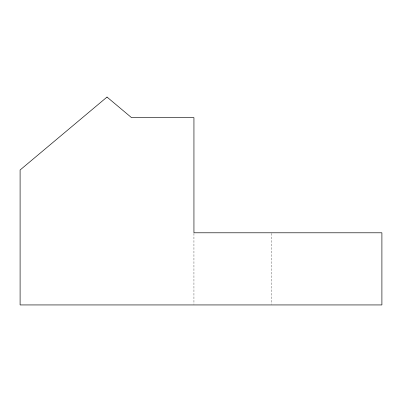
<?xml version="1.0" encoding="UTF-8"?>
<svg xmlns="http://www.w3.org/2000/svg" width="402" height="402" viewBox="0 0 402 402"><rect width="100%" height="100%" fill="white"/><g stroke="black" fill="none" stroke-linecap="round" stroke-linejoin="round"><path stroke-width="0.3" stroke-dasharray="2.01 1.51" d="M271.295 233.421L271.295 304.309M193.94 233.421L193.94 304.309"/><path stroke-width="0.6" d="M107.017 97.063L20.1 169.996L20.1 304.937L381.9 304.937L381.9 232.793L193.94 232.793L193.94 117.615L131.509 117.615L107.017 97.063"/></g></svg>
